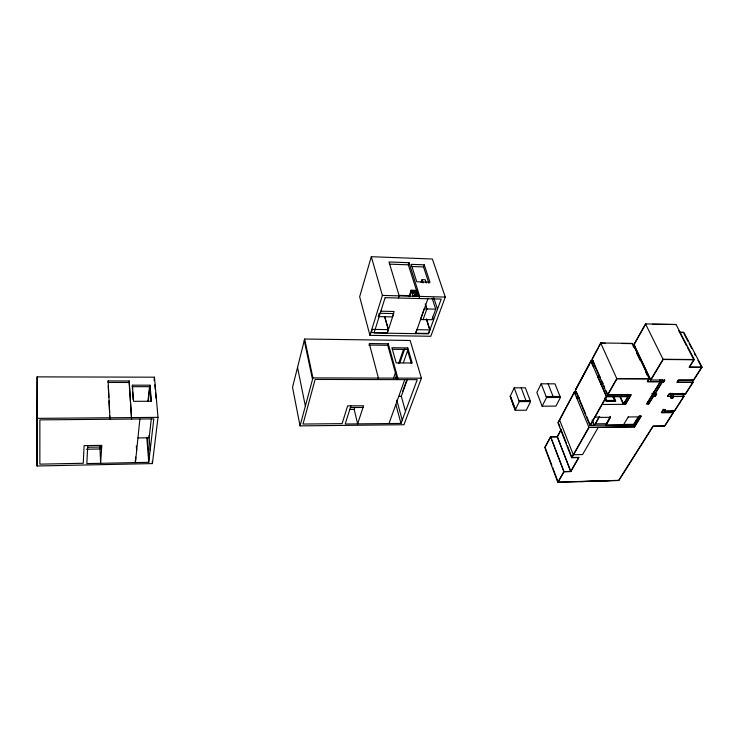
<?xml version="1.0" encoding="UTF-8"?>
<svg xmlns="http://www.w3.org/2000/svg" width="739" height="739" viewBox="0 0 739 739"><rect width="100%" height="100%" fill="white"/><g stroke="black" fill="none" stroke-linecap="round" stroke-linejoin="round"><path stroke-width="1.11" d="M36.95 419.9L37.135 376.872L154.469 377.186L158.007 417.359L152.419 463.584L37.079 465.995L36.95 418.376L158.007 417.359M37.024 446.374L37.199 405.157M37.079 465.995L37.135 376.872M87.747 445.571L86.832 463.593L148.751 462.318L153.823 418.874L39.869 419.872L39.86 464.147L83.267 463.261L84.089 445.626L101.797 445.349L100.624 463.307L99.922 446.762M100.153 446.818L100.014 448.998L86.361 449.229M108.162 380.945L108.06 382.451L129.113 382.479L129.242 380.973L108.162 380.945L109.945 419.262M132.41 388.825L132.401 385.185L150.026 385.185L151.375 401.249L133.537 401.323L132.401 385.185M131.588 419.068L129.242 380.973M139.893 418.995L135.422 462.586L135.265 460.286M147.966 401.175L149.564 386.543M148.253 401.471L150.026 385.185M154.091 380.603L154.469 377.186M151.301 418.921L149.149 437.774L138.008 437.931M610.257 416.353L606.423 423.715L595.514 423.844L599.098 417.166M304.653 339.025L292.533 387.375L300.052 425.886L403.947 424.731L421.406 378.192L410.154 340.467L304.653 339.025L312.93 377.906L300.052 425.886M371.311 256.701L359.653 296.764L369.943 335.358L430.809 336.273L445.275 297.087L432.389 259.019L371.311 256.701L382.386 295.406L369.943 335.358M350.923 405.85L345.205 424.01L401 423.419L417.249 379.67L315.128 379.449L303.036 424.047L342.111 423.641L347.635 405.868L363.56 405.776L357.63 423.881L354.175 409.406L354.868 407.217M385.139 297.632L374.017 332.993L428.472 333.852L441.192 299.092L385.148 297.669M417.627 294.685L414.431 294.602L414.108 296.127L418.357 296.237L408.344 264.821L409.036 262.705L389.01 261.976L399.18 295.859L398.478 297.983M393.407 313.567L394.09 311.479L380.899 311.184M388.298 329.64L387.264 332.799L371.338 332.55L372.327 329.372L388.298 329.64L384.566 316.458M393.545 313.576L392.455 316.902L378.211 316.606L379.255 313.271L393.684 313.576L387.254 333.234M397 378.516L387.735 345.279L388.234 343.783L369.278 343.543L378.405 378.082L377.906 379.587M409.064 296.718L411.161 290.233L417.553 290.409M409.535 296.413L411.337 291.074L416.75 291.212M409.6 296.487L411.42 291.064M416.667 291.794L413.48 291.702L413.156 293.235L417.396 293.346M413.156 293.235L413.48 291.702M428.879 283.203L423.53 266.927L424.251 264.821L411.207 264.35L416.759 281.799L429.978 282.215L424.251 264.821M414.108 296.127L414.431 294.602M421.11 282.418L422.061 279.647L425.23 279.739L426.283 282.972M418.995 298.519L419.724 296.404L409.036 262.705M393.425 378.47L395.67 372.022M398.654 363.422L403.522 349.445M399.873 362.812L404.732 348.873M395.596 378.248L396.344 376.123M411.355 363.44L407.244 349.436L407.762 347.94L391.919 347.755L396.187 362.904L412.205 363.025L407.762 347.94M397.305 379.624L397.831 378.128L388.234 343.783M403.318 362.84L407.845 349.981M423.077 319.618L426.865 308.957L425.461 304.57M388.982 423.549L404.76 379.643M402.69 391.31L406.607 380.465M405.489 411.318L401.305 396.27L407.429 379.347M435.742 309.17L431.899 319.701L420.436 319.562L424.204 308.902L435.742 309.17L432.139 298.159M429.775 329.899L428.491 333.409L415.577 333.206L416.824 329.686L429.775 329.899L426.329 319.017M510.279 396.169L515.563 409.933L510.279 396.169L514.196 387.827L525.374 387.827L530.556 401.582L526.297 410.21L515.101 410.293L510.196 396.335M513.513 405.896L510.483 396.335M515.277 409.942L519.277 401.628L514.196 387.827M541.179 383.818L536.874 392.511L542.13 406.191L555.94 406.108L560.448 397.48L554.971 383.837L541.179 383.818L546.537 397.527L542.13 406.191M561.003 429.664L557.224 436.666L550.546 436.767L544.782 447.594L557.788 482.299L618.857 480.507L653.174 426.264L664.749 426.117L673.571 412.436L672.582 410.404M576.522 392.076L574.258 392.049L557.908 422.745L571.616 457.718L578.637 457.561L570.684 471.417L563.857 471.593L557.788 482.299M593.343 361.029L590.84 361.011L575.284 390.22L589.934 425.507L594.267 425.452L599.052 417.082L594.969 417.119M574.425 392.252L558.287 422.551L559.95 426.791M659.576 379.513L660.574 381.573L647.65 381.555L649.378 378.682L632.538 343.404L600.668 342.97L591.874 359.477L607.458 394.995L630.838 394.94L625.406 404.141L623.725 404.15L620.474 396.898M561.012 430.135L557.391 436.841L550.712 436.943L544.874 447.409M575.395 390.016L591.126 361.011M592.272 359.265L598.165 348.217M599.237 346.212L600.844 343.201M575.275 394.312L576.466 392.076L578.406 396.612M679.353 332.208L683.806 332.291L702.05 367.135L689.524 367.052L694.272 359.533L676.046 324.513L645.516 323.904L633.609 344.984L650.44 380.225M687.603 347.746L693.847 359.754L663.197 359.487L650.856 380.012L634.007 344.771L645.803 323.913M571.616 457.718L588.854 427.318L634.441 426.745L640.916 416.196L639.327 416.205L633.951 424.98L605.703 425.313L610.571 416.981L606.146 425.11M589.934 425.507L606.377 396.52L590.84 361.011M574.258 392.049L589.02 427.521L571.995 457.524L579.016 457.367L570.85 471.593L564.023 471.768L558.157 482.114L618.709 480.341L653.027 426.07L664.61 425.923L673.164 412.639L672.185 410.607M607.458 394.995L616.769 378.59L600.668 342.97M589.02 427.521L634.589 426.939L641.313 415.992L639.17 416.011L633.803 424.786L590.332 425.304L606.543 396.732L597.657 376.419L599.763 376.428M602.146 404.473L625.573 404.344L631.254 394.728L607.874 394.783L616.936 378.811L648.953 378.895L647.235 381.767L660.158 381.795L646.57 403.993L648.796 403.984L653.387 396.501L651.927 393.416M598.239 427.401L582.581 454.559L573.575 454.744M626.94 394.681L627.845 396.667L623.31 404.362L619.762 396.437M623.725 404.15L628.252 396.446L627.309 394.377M675.76 324.513L652.592 324.273M653.387 396.501L655.188 396.501L656.74 393.97L654.994 393.97L662.218 382.211L663.539 382.22L664.878 380.04L650.569 380.012L663.049 359.256L645.516 323.904M660.574 381.573L646.985 403.78L648.648 403.771L653.239 396.298L655.031 396.289L656.334 394.183L654.588 394.183L653.609 392.123M654.588 394.183L662.07 381.998L661.063 379.929M662.07 381.998L663.391 381.998L664.592 380.04M693.847 359.754L689.099 367.274L701.625 367.357L697.976 360.383M670.153 393.379L671.649 396.446L670.624 398.062L672.776 398.053L673.756 396.52L683.677 396.492L682.152 393.434M663.142 409.24L664.121 411.281L665.118 409.702L663.539 409.72L661.756 412.528L673.571 412.436M692.138 380.123L693.182 382.174L685.487 394.118L669.174 394.155L667.853 396.252L672.065 396.243L671.04 397.859L672.638 397.85L673.608 396.316L684.083 396.28L682.559 393.222M701.625 367.357L693.45 380.058L678.374 380.022L676.896 382.359L692.766 382.386L685.339 393.905L669.026 393.942L667.446 396.464L671.649 396.446M702.05 367.135L693.598 380.271L678.513 380.234L677.321 382.146L693.182 382.174M683.677 396.492L674.328 410.995L664.518 411.069L665.525 409.498L663.391 409.517L661.35 412.741L673.164 412.639M684.083 396.28L674.467 411.198L664.121 411.281M599.19 417.008L599.726 416.445M580.254 481.634L609.342 480.609M87.655 447.243L101.696 447.012M599.2 417.396L610.165 417.295M349.695 409.443L354.175 409.406M519.277 401.628L530.556 401.582M350.388 407.531L363.006 407.457M399.115 396.28L401.305 396.27M546.139 396.51L560.042 396.464M606.377 396.52L628.252 396.446M606.543 396.732L627.845 396.667M579.117 397.268L576.503 397.277L577.759 395.042M546.537 397.527L560.448 397.48M576.799 397.998L579.062 397.988M518.907 400.603L530.168 400.556M574.148 392.252L576.642 392.252M132.263 386.682L149.86 386.682L151.107 401.591M600.576 383.088L602.802 383.088M600.862 383.735L603.089 383.744M616.769 378.59L649.378 378.682M312.93 377.906L421.406 378.192M595.542 366.609L593.362 366.599L591.015 361.223L593.186 361.242M663.049 359.256L694.272 359.533M591.782 362.978L593.953 362.997M368.798 345.048L387.735 345.279M392.548 349.27L407.244 349.436M600.558 343.192L605.315 343.256M622.072 343.487L632.131 343.626L634.108 347.773M634.007 344.771L650.569 380.012M633.203 346.332L635.503 346.36M680.056 332.448L683.39 332.504M414.524 294.898L418.782 295.009M399.254 295.378L409.609 295.655M382.386 295.406L445.275 297.087M411.161 290.492L417.544 290.676M413.572 291.997L416.759 292.09M416.242 293.023L418.366 293.087M411.595 266.502L423.53 266.927M389.462 264.137L408.344 264.821M683.917 333.501L688.083 341.464M689.127 343.459L691.732 348.438M694.337 353.418L695.371 355.404M678.753 330.739L686.559 345.75M672.102 393.25L673.756 396.52M670.559 393.166L672.776 398.053M670.633 393.758L672.638 397.85M662.384 379.938L663.391 381.998M636.584 352.965L640.048 360.226M645.489 371.634L647.475 375.781M653.258 392.437L655.188 396.501M653.562 393.203L655.031 396.289M647.687 401.72L648.648 403.771M624.473 402.071L625.573 404.344M633.489 424.639L634.589 426.939M613.647 396.316L615.781 401.231L606.054 401.277L604.798 398.303M613.444 396.843L615.236 400.889L606.303 400.926L604.973 397.887M612.659 396.326L614.469 400.418L606.654 400.455L605.758 398.404M592.733 360.309L600.53 378.072M601.454 380.16L602.83 383.292M603.745 385.379L604.659 387.467M606.035 390.608L607.874 394.783M589.593 363.884L575.672 390.016M592.161 419.946L594.387 425.248M592.281 421.008L594.054 425.258M578.729 397.388L584.272 410.727M584.706 411.752L585.796 414.385M586.618 416.371L590.332 425.304M548.089 383.827L553.105 396.483M559.506 419.743L573.298 454.753M560.781 428.906L566.601 443.742M567.432 445.866L571.58 456.462M557.391 436.841L570.85 471.593M557.224 436.666L570.684 471.417M550.712 436.943L564.023 471.768M550.546 436.767L563.857 471.593M545.53 448.462L551.848 465.284M552.633 467.39L558.157 482.114M521.189 387.827L525.956 400.575M514.215 406.589L515.489 410.099M433.747 297.715L437.506 309.17M422.061 279.647L423.105 282.871M427.909 298.75L415.558 333.649M432.481 317.086L433.488 320.218M425.239 303.941L426.837 308.957M426.56 319.23L429.941 329.908M411.161 290.233L413.092 296.413M384.862 317.031L388.428 329.649M396.778 400.15L402.238 420.085M395.873 404.612L401 423.419M304.265 340.568L312.514 379.44M297.54 367.412L305.364 406.099M154.848 384.834L155.236 389.305M155.532 392.658L156.021 398.247M152.234 461.312L152.419 463.584M148.964 435.511L150.146 450.319M147.44 437.451L149.139 459.002M146.793 437.377L148.751 462.318M132.641 392.058L133.168 399.587M136.336 445.977L136.66 450.55M135.616 457.118L135.764 459.27M129.113 382.479L131.514 417.923M108.236 385.897L108.827 397.406M109.002 400.852L109.594 412.353M109.769 415.808L109.889 418.108M628.224 416.972L623.734 424.445L633.692 424.325L638.247 416.87L628.224 416.972"/></g></svg>
